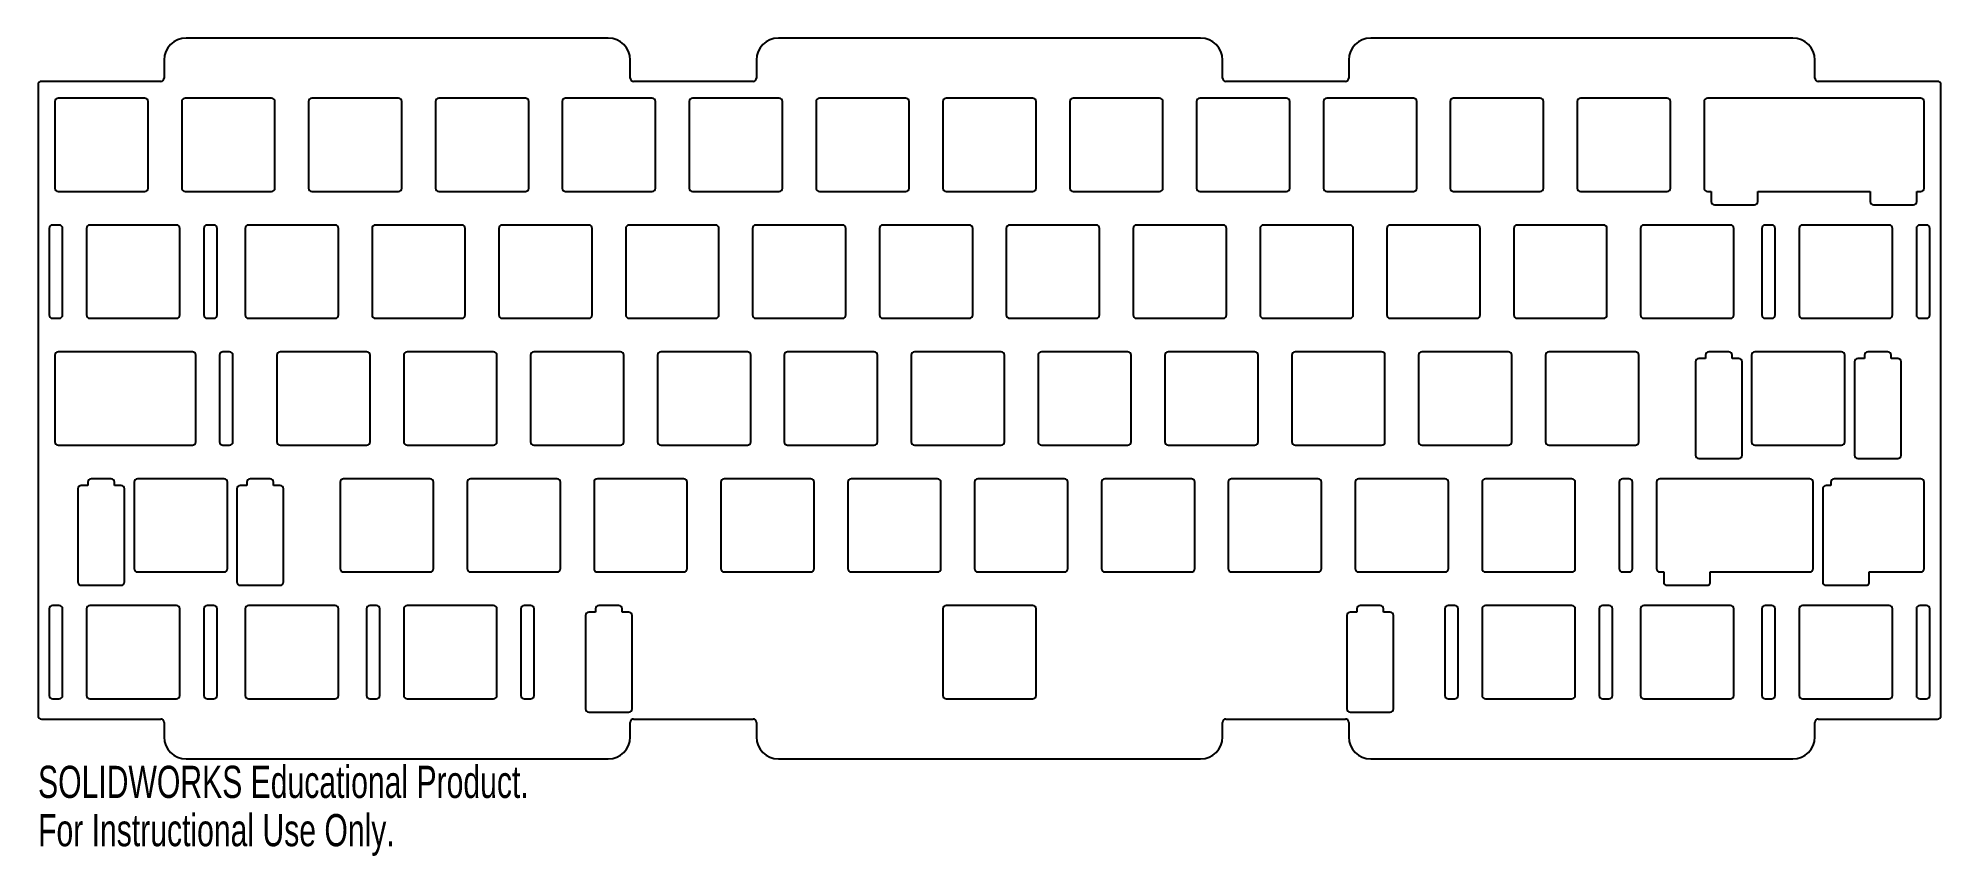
# Model space of a CAD drawing. Header units: millimetres. Extents: x 0 to 286, y -116 to 7.
import ezdxf

# ---------------------------------------------------------------- set-up
doc = ezdxf.new("R2010")
doc.units = ezdxf.units.MM
doc.styles.add('SLDTEXTSTYLE0', font='TXT', dxfattribs={"width": 0.7})

msp = doc.modelspace()

# ---------------------------------------------------------------- linework, layer by layer
at = {"color": 7, "linetype": 'Continuous', "lineweight": 25}
for p, q in [((85.6355, 6.5), (22.2395, 6.5)), ((174.573, 6.5), (111.177, 6.5)), ((263.5105, 6.5), (200.1145, 6.5)), ((18.9375, 3.198), (18.9375, 0.5)), ((88.9375, 0.5), (88.9375, 3.198)), ((107.875, 3.198), (107.875, 0.5)), ((177.875, 0.5), (177.875, 3.198)), ((196.8125, 3.198), (196.8125, 0.5)), ((266.8125, 0.5), (266.8125, 3.198)), ((18.4375, 0), (0.5, 0)), ((107.375, 0), (89.4375, 0)), ((196.3125, 0), (178.375, 0)), ((285.25, 0), (267.3125, 0)), ((0, -0.5), (0, -95.25)), ((16.025, -2.525), (3.025, -2.525)), ((35.075, -2.525), (22.075, -2.525)), ((54.125, -2.525), (41.125, -2.525)), ((73.175, -2.525), (60.175, -2.525)), ((92.225, -2.525), (79.225, -2.525)), ((111.275, -2.525), (98.275, -2.525)), ((130.325, -2.525), (117.325, -2.525)), ((149.375, -2.525), (136.375, -2.525)), ((168.425, -2.525), (155.425, -2.525)), ((187.475, -2.525), (174.475, -2.525)), ((206.525, -2.525), (193.525, -2.525)), ((225.575, -2.525), (212.575, -2.525)), ((244.625, -2.525), (231.625, -2.525)), ((282.725, -2.525), (250.675, -2.525)), ((285.75, -95.25), (285.75, -0.5)), ((2.525, -3.025), (2.525, -16.025)), ((16.525, -16.025), (16.525, -3.025)), ((21.575, -3.025), (21.575, -16.025)), ((35.575, -16.025), (35.575, -3.025)), ((40.625, -3.025), (40.625, -16.025)), ((54.625, -16.025), (54.625, -3.025)), ((59.675, -3.025), (59.675, -16.025)), ((73.675, -16.025), (73.675, -3.025)), ((78.725, -3.025), (78.725, -16.025)), ((92.725, -16.025), (92.725, -3.025)), ((97.775, -3.025), (97.775, -16.025)), ((111.775, -16.025), (111.775, -3.025)), ((116.825, -3.025), (116.825, -16.025)), ((130.825, -16.025), (130.825, -3.025)), ((135.875, -3.025), (135.875, -16.025)), ((149.875, -16.025), (149.875, -3.025)), ((154.925, -3.025), (154.925, -16.025)), ((168.925, -16.025), (168.925, -3.025)), ((173.975, -3.025), (173.975, -16.025)), ((187.975, -16.025), (187.975, -3.025)), ((193.025, -3.025), (193.025, -16.025)), ((207.025, -16.025), (207.025, -3.025)), ((212.075, -3.025), (212.075, -16.025)), ((226.075, -16.025), (226.075, -3.025)), ((231.125, -3.025), (231.125, -16.025)), ((245.125, -16.025), (245.125, -3.025)), ((250.175, -3.025), (250.175, -16.025)), ((283.225, -16.025), (283.225, -3.025)), ((3.025, -16.525), (16.025, -16.525)), ((22.075, -16.525), (35.075, -16.525)), ((41.125, -16.525), (54.125, -16.525)), ((60.175, -16.525), (73.175, -16.525)), ((79.225, -16.525), (92.225, -16.525)), ((98.275, -16.525), (111.275, -16.525)), ((117.325, -16.525), (130.325, -16.525)), ((136.375, -16.525), (149.375, -16.525)), ((155.425, -16.525), (168.425, -16.525)), ((174.475, -16.525), (187.475, -16.525)), ((193.525, -16.525), (206.525, -16.525)), ((212.575, -16.525), (225.575, -16.525)), ((231.625, -16.525), (244.625, -16.525)), ((250.675, -16.525), (251.262, -16.525)), ((251.262, -16.525), (251.262, -18.025)), ((258.262, -18.025), (258.262, -16.525)), ((258.262, -16.525), (275.138, -16.525)), ((275.138, -16.525), (275.138, -18.025)), ((282.138, -18.025), (282.138, -16.525)), ((282.138, -16.525), (282.725, -16.525)), ((251.762, -18.525), (257.762, -18.525)), ((275.638, -18.525), (281.638, -18.525)), ((1.6875, -22.075), (1.6875, -35.075)), ((3.1875, -21.575), (2.1875, -21.575)), ((3.6875, -35.075), (3.6875, -22.075)), ((7.2875, -22.075), (7.2875, -35.075)), ((20.7875, -21.575), (7.7875, -21.575)), ((21.2875, -35.075), (21.2875, -22.075)), ((24.8875, -22.075), (24.8875, -35.075)), ((26.3875, -21.575), (25.3875, -21.575)), ((26.8875, -35.075), (26.8875, -22.075)), ((31.1, -22.075), (31.1, -35.075)), ((44.6, -21.575), (31.6, -21.575)), ((45.1, -35.075), (45.1, -22.075)), ((50.15, -22.075), (50.15, -35.075)), ((63.65, -21.575), (50.65, -21.575)), ((64.15, -35.075), (64.15, -22.075)), ((69.2, -22.075), (69.2, -35.075)), ((82.7, -21.575), (69.7, -21.575)), ((83.2, -35.075), (83.2, -22.075)), ((88.25, -22.075), (88.25, -35.075)), ((101.75, -21.575), (88.75, -21.575)), ((102.25, -35.075), (102.25, -22.075)), ((107.3, -22.075), (107.3, -35.075)), ((120.8, -21.575), (107.8, -21.575)), ((121.3, -35.075), (121.3, -22.075)), ((126.35, -22.075), (126.35, -35.075)), ((139.85, -21.575), (126.85, -21.575)), ((140.35, -35.075), (140.35, -22.075)), ((145.4, -22.075), (145.4, -35.075)), ((158.9, -21.575), (145.9, -21.575)), ((159.4, -35.075), (159.4, -22.075)), ((164.45, -22.075), (164.45, -35.075)), ((177.95, -21.575), (164.95, -21.575)), ((178.45, -35.075), (178.45, -22.075)), ((183.5, -22.075), (183.5, -35.075)), ((197, -21.575), (184, -21.575)), ((197.5, -35.075), (197.5, -22.075)), ((202.55, -22.075), (202.55, -35.075)), ((216.05, -21.575), (203.05, -21.575)), ((216.55, -35.075), (216.55, -22.075)), ((221.6, -22.075), (221.6, -35.075)), ((235.1, -21.575), (222.1, -21.575)), ((235.6, -35.075), (235.6, -22.075)), ((240.65, -22.075), (240.65, -35.075)), ((254.15, -21.575), (241.15, -21.575)), ((254.65, -35.075), (254.65, -22.075)), ((258.8625, -22.075), (258.8625, -35.075)), ((260.3625, -21.575), (259.3625, -21.575)), ((260.8625, -35.075), (260.8625, -22.075)), ((264.4625, -22.075), (264.4625, -35.075)), ((277.9625, -21.575), (264.9625, -21.575)), ((278.4625, -35.075), (278.4625, -22.075)), ((282.0625, -22.075), (282.0625, -35.075)), ((283.5625, -21.575), (282.5625, -21.575)), ((284.0625, -35.075), (284.0625, -22.075)), ((2.1875, -35.575), (3.1875, -35.575)), ((7.7875, -35.575), (20.7875, -35.575)), ((25.3875, -35.575), (26.3875, -35.575)), ((31.6, -35.575), (44.6, -35.575)), ((50.65, -35.575), (63.65, -35.575)), ((69.7, -35.575), (82.7, -35.575)), ((88.75, -35.575), (101.75, -35.575)), ((107.8, -35.575), (120.8, -35.575)), ((126.85, -35.575), (139.85, -35.575)), ((145.9, -35.575), (158.9, -35.575)), ((164.95, -35.575), (177.95, -35.575)), ((184, -35.575), (197, -35.575)), ((203.05, -35.575), (216.05, -35.575)), ((222.1, -35.575), (235.1, -35.575)), ((241.15, -35.575), (254.15, -35.575)), ((259.3625, -35.575), (260.3625, -35.575)), ((264.9625, -35.575), (277.9625, -35.575)), ((282.5625, -35.575), (283.5625, -35.575)), ((2.525, -41.125), (2.525, -54.125)), ((23.16875, -40.625), (3.025, -40.625)), ((23.66875, -54.125), (23.66875, -41.125)), ((27.26875, -41.125), (27.26875, -54.125)), ((28.76875, -40.625), (27.76875, -40.625)), ((29.26875, -54.125), (29.26875, -41.125)), ((35.8625, -41.125), (35.8625, -54.125)), ((49.3625, -40.625), (36.3625, -40.625)), ((49.8625, -54.125), (49.8625, -41.125)), ((54.9125, -41.125), (54.9125, -54.125)), ((68.4125, -40.625), (55.4125, -40.625)), ((68.9125, -54.125), (68.9125, -41.125)), ((73.9625, -41.125), (73.9625, -54.125)), ((87.4625, -40.625), (74.4625, -40.625)), ((87.9625, -54.125), (87.9625, -41.125)), ((93.0125, -41.125), (93.0125, -54.125)), ((106.5125, -40.625), (93.5125, -40.625)), ((107.0125, -54.125), (107.0125, -41.125)), ((112.0625, -41.125), (112.0625, -54.125)), ((125.5625, -40.625), (112.5625, -40.625)), ((126.0625, -54.125), (126.0625, -41.125)), ((131.1125, -41.125), (131.1125, -54.125)), ((144.6125, -40.625), (131.6125, -40.625)), ((145.1125, -54.125), (145.1125, -41.125)), ((150.1625, -41.125), (150.1625, -54.125)), ((163.6625, -40.625), (150.6625, -40.625)), ((164.1625, -54.125), (164.1625, -41.125)), ((169.2125, -41.125), (169.2125, -54.125)), ((182.7125, -40.625), (169.7125, -40.625)), ((183.2125, -54.125), (183.2125, -41.125)), ((188.2625, -41.125), (188.2625, -54.125)), ((201.7625, -40.625), (188.7625, -40.625)), ((202.2625, -54.125), (202.2625, -41.125)), ((207.3125, -41.125), (207.3125, -54.125)), ((220.8125, -40.625), (207.8125, -40.625)), ((221.3125, -54.125), (221.3125, -41.125)), ((226.3625, -41.125), (226.3625, -54.125)), ((239.8625, -40.625), (226.8625, -40.625)), ((240.3625, -54.125), (240.3625, -41.125)), ((248.88075, -42.125), (248.88075, -56.125)), ((250.38075, -41.625), (249.38075, -41.625)), ((250.38075, -41.125), (250.38075, -41.625)), ((253.88075, -40.625), (250.88075, -40.625)), ((254.38075, -41.625), (254.38075, -41.125)), ((255.38075, -41.625), (254.38075, -41.625)), ((255.88075, -56.125), (255.88075, -42.125)), ((257.31875, -41.125), (257.31875, -54.125)), ((270.81875, -40.625), (257.81875, -40.625)), ((271.31875, -54.125), (271.31875, -41.125)), ((272.75675, -42.125), (272.75675, -56.125)), ((274.25675, -41.625), (273.25675, -41.625)), ((274.25675, -41.125), (274.25675, -41.625)), ((277.75675, -40.625), (274.75675, -40.625)), ((278.25675, -41.625), (278.25675, -41.125)), ((279.25675, -41.625), (278.25675, -41.625)), ((279.75675, -56.125), (279.75675, -42.125)), ((3.025, -54.625), (23.16875, -54.625)), ((27.76875, -54.625), (28.76875, -54.625)), ((36.3625, -54.625), (49.3625, -54.625)), ((55.4125, -54.625), (68.4125, -54.625)), ((74.4625, -54.625), (87.4625, -54.625)), ((93.5125, -54.625), (106.5125, -54.625)), ((112.5625, -54.625), (125.5625, -54.625)), ((131.6125, -54.625), (144.6125, -54.625)), ((150.6625, -54.625), (163.6625, -54.625)), ((169.7125, -54.625), (182.7125, -54.625)), ((188.7625, -54.625), (201.7625, -54.625)), ((207.8125, -54.625), (220.8125, -54.625)), ((226.8625, -54.625), (239.8625, -54.625)), ((249.38075, -56.625), (255.38075, -56.625)), ((257.81875, -54.625), (270.81875, -54.625)), ((273.25675, -56.625), (279.25675, -56.625)), ((10.99325, -59.675), (7.99325, -59.675)), ((27.93125, -59.675), (14.93125, -59.675)), ((34.86925, -59.675), (31.86925, -59.675)), ((58.8875, -59.675), (45.8875, -59.675)), ((77.9375, -59.675), (64.9375, -59.675)), ((96.9875, -59.675), (83.9875, -59.675)), ((116.0375, -59.675), (103.0375, -59.675)), ((135.0875, -59.675), (122.0875, -59.675)), ((154.1375, -59.675), (141.1375, -59.675)), ((173.1875, -59.675), (160.1875, -59.675)), ((192.2375, -59.675), (179.2375, -59.675)), ((211.2875, -59.675), (198.2875, -59.675)), ((230.3375, -59.675), (217.3375, -59.675)), ((238.93125, -59.675), (237.93125, -59.675)), ((266.05625, -59.675), (243.53125, -59.675)), ((282.725, -59.675), (269.725, -59.675)), ((5.99325, -61.175), (5.99325, -75.175)), ((7.49325, -60.675), (6.49325, -60.675)), ((7.49325, -60.175), (7.49325, -60.675)), ((11.49325, -60.675), (11.49325, -60.175)), ((12.49325, -60.675), (11.49325, -60.675)), ((12.99325, -75.175), (12.99325, -61.175)), ((14.43125, -60.175), (14.43125, -73.175)), ((28.43125, -73.175), (28.43125, -60.175)), ((29.86925, -61.175), (29.86925, -75.175)), ((31.36925, -60.675), (30.36925, -60.675)), ((31.36925, -60.175), (31.36925, -60.675)), ((35.36925, -60.675), (35.36925, -60.175)), ((36.36925, -60.675), (35.36925, -60.675)), ((36.86925, -75.175), (36.86925, -61.175)), ((45.3875, -60.175), (45.3875, -73.175)), ((59.3875, -73.175), (59.3875, -60.175)), ((64.4375, -60.175), (64.4375, -73.175)), ((78.4375, -73.175), (78.4375, -60.175)), ((83.4875, -60.175), (83.4875, -73.175)), ((97.4875, -73.175), (97.4875, -60.175)), ((102.5375, -60.175), (102.5375, -73.175)), ((116.5375, -73.175), (116.5375, -60.175)), ((121.5875, -60.175), (121.5875, -73.175)), ((135.5875, -73.175), (135.5875, -60.175)), ((140.6375, -60.175), (140.6375, -73.175)), ((154.6375, -73.175), (154.6375, -60.175)), ((159.6875, -60.175), (159.6875, -73.175)), ((173.6875, -73.175), (173.6875, -60.175)), ((178.7375, -60.175), (178.7375, -73.175)), ((192.7375, -73.175), (192.7375, -60.175)), ((197.7875, -60.175), (197.7875, -73.175)), ((211.7875, -73.175), (211.7875, -60.175)), ((216.8375, -60.175), (216.8375, -73.175)), ((230.8375, -73.175), (230.8375, -60.175)), ((237.43125, -60.175), (237.43125, -73.175)), ((239.43125, -73.175), (239.43125, -60.175)), ((243.03125, -60.175), (243.03125, -73.175)), ((266.55625, -73.175), (266.55625, -60.175)), ((267.99425, -61.175), (267.99425, -75.175)), ((269.225, -60.675), (268.49425, -60.675)), ((269.225, -60.175), (269.225, -60.675)), ((283.225, -73.175), (283.225, -60.175)), ((14.93125, -73.675), (27.93125, -73.675)), ((45.8875, -73.675), (58.8875, -73.675)), ((64.9375, -73.675), (77.9375, -73.675)), ((83.9875, -73.675), (96.9875, -73.675)), ((103.0375, -73.675), (116.0375, -73.675)), ((122.0875, -73.675), (135.0875, -73.675)), ((141.1375, -73.675), (154.1375, -73.675)), ((160.1875, -73.675), (173.1875, -73.675)), ((179.2375, -73.675), (192.2375, -73.675)), ((198.2875, -73.675), (211.2875, -73.675)), ((217.3375, -73.675), (230.3375, -73.675)), ((237.93125, -73.675), (238.93125, -73.675)), ((243.53125, -73.675), (244.11825, -73.675)), ((244.11825, -73.675), (244.11825, -75.175)), ((251.11825, -75.175), (251.11825, -73.675)), ((251.11825, -73.675), (266.05625, -73.675)), ((274.99425, -75.175), (274.99425, -73.675)), ((274.99425, -73.675), (282.725, -73.675)), ((6.49325, -75.675), (12.49325, -75.675)), ((30.36925, -75.675), (36.36925, -75.675)), ((244.61825, -75.675), (250.61825, -75.675)), ((268.49425, -75.675), (274.49425, -75.675)), ((1.6875, -79.225), (1.6875, -92.225)), ((3.1875, -78.725), (2.1875, -78.725)), ((3.6875, -92.225), (3.6875, -79.225)), ((7.2875, -79.225), (7.2875, -92.225)), ((20.7875, -78.725), (7.7875, -78.725)), ((21.2875, -92.225), (21.2875, -79.225)), ((24.8875, -79.225), (24.8875, -92.225)), ((26.3875, -78.725), (25.3875, -78.725)), ((26.8875, -92.225), (26.8875, -79.225)), ((31.1, -79.225), (31.1, -92.225)), ((44.6, -78.725), (31.6, -78.725)), ((45.1, -92.225), (45.1, -79.225)), ((49.3125, -79.225), (49.3125, -92.225)), ((50.8125, -78.725), (49.8125, -78.725)), ((51.3125, -92.225), (51.3125, -79.225)), ((54.9125, -79.225), (54.9125, -92.225)), ((68.4125, -78.725), (55.4125, -78.725)), ((68.9125, -92.225), (68.9125, -79.225)), ((72.5125, -79.225), (72.5125, -92.225)), ((74.0125, -78.725), (73.0125, -78.725)), ((74.5125, -92.225), (74.5125, -79.225)), ((83.725, -79.725), (82.725, -79.725)), ((83.725, -79.225), (83.725, -79.725)), ((87.225, -78.725), (84.225, -78.725)), ((87.725, -79.725), (87.725, -79.225)), ((88.725, -79.725), (87.725, -79.725)), ((135.875, -79.225), (135.875, -92.225)), ((149.375, -78.725), (136.375, -78.725)), ((149.875, -92.225), (149.875, -79.225)), ((198.025, -79.725), (197.025, -79.725)), ((198.025, -79.225), (198.025, -79.725)), ((201.525, -78.725), (198.525, -78.725)), ((202.025, -79.725), (202.025, -79.225)), ((203.025, -79.725), (202.025, -79.725)), ((211.2375, -79.225), (211.2375, -92.225)), ((212.7375, -78.725), (211.7375, -78.725)), ((213.2375, -92.225), (213.2375, -79.225)), ((216.8375, -79.225), (216.8375, -92.225)), ((230.3375, -78.725), (217.3375, -78.725)), ((230.8375, -92.225), (230.8375, -79.225)), ((234.4375, -79.225), (234.4375, -92.225)), ((235.9375, -78.725), (234.9375, -78.725)), ((236.4375, -92.225), (236.4375, -79.225)), ((240.65, -79.225), (240.65, -92.225)), ((254.15, -78.725), (241.15, -78.725)), ((254.65, -92.225), (254.65, -79.225)), ((258.8625, -79.225), (258.8625, -92.225)), ((260.3625, -78.725), (259.3625, -78.725)), ((260.8625, -92.225), (260.8625, -79.225)), ((264.4625, -79.225), (264.4625, -92.225)), ((277.9625, -78.725), (264.9625, -78.725)), ((278.4625, -92.225), (278.4625, -79.225)), ((282.0625, -79.225), (282.0625, -92.225)), ((283.5625, -78.725), (282.5625, -78.725)), ((284.0625, -92.225), (284.0625, -79.225)), ((82.225, -80.225), (82.225, -94.225)), ((89.225, -94.225), (89.225, -80.225)), ((196.525, -80.225), (196.525, -94.225)), ((203.525, -94.225), (203.525, -80.225)), ((2.1875, -92.725), (3.1875, -92.725)), ((7.7875, -92.725), (20.7875, -92.725)), ((25.3875, -92.725), (26.3875, -92.725)), ((31.6, -92.725), (44.6, -92.725)), ((49.8125, -92.725), (50.8125, -92.725)), ((55.4125, -92.725), (68.4125, -92.725)), ((73.0125, -92.725), (74.0125, -92.725)), ((136.375, -92.725), (149.375, -92.725)), ((211.7375, -92.725), (212.7375, -92.725)), ((217.3375, -92.725), (230.3375, -92.725)), ((234.9375, -92.725), (235.9375, -92.725)), ((241.15, -92.725), (254.15, -92.725)), ((259.3625, -92.725), (260.3625, -92.725)), ((264.9625, -92.725), (277.9625, -92.725)), ((282.5625, -92.725), (283.5625, -92.725)), ((0.5, -95.75), (18.4375, -95.75)), ((18.9375, -96.25), (18.9375, -98.448)), ((82.725, -94.725), (88.725, -94.725)), ((88.9375, -98.448), (88.9375, -96.25)), ((89.4375, -95.75), (107.375, -95.75)), ((107.875, -96.25), (107.875, -98.448)), ((177.875, -98.448), (177.875, -96.25)), ((178.375, -95.75), (196.3125, -95.75)), ((196.8125, -96.25), (196.8125, -98.448)), ((197.025, -94.725), (203.025, -94.725)), ((266.8125, -98.448), (266.8125, -96.25)), ((267.3125, -95.75), (285.25, -95.75)), ((22.2395, -101.75), (85.6355, -101.75)), ((111.177, -101.75), (174.573, -101.75)), ((200.1145, -101.75), (263.5105, -101.75))]:
    msp.add_line(p, q, dxfattribs=at)
for centre, radius, start, end in [((22.2395, 3.198), 3.302, 90, 180), ((85.6355, 3.198), 3.302, 0, 90), ((111.177, 3.198), 3.302, 90, 180), ((174.573, 3.198), 3.302, 0, 90), ((200.1145, 3.198), 3.302, 90, 180), ((263.5105, 3.198), 3.302, 0, 90), ((0.5, -0.5), 0.5, 90, 180), ((18.4375, 0.5), 0.5, 270, 0), ((89.4375, 0.5), 0.5, 180, 270), ((107.375, 0.5), 0.5, 270, 0), ((178.375, 0.5), 0.5, 180, 270), ((196.3125, 0.5), 0.5, 270, 360), ((267.3125, 0.5), 0.5, 180, 270), ((285.25, -0.5), 0.5, 0, 90), ((3.025, -3.025), 0.5, 90, 180), ((16.025, -3.025), 0.5, 360, 90), ((22.075, -3.025), 0.5, 90, 180), ((35.075, -3.025), 0.5, 360, 90), ((41.125, -3.025), 0.5, 90, 180), ((54.125, -3.025), 0.5, 0, 90), ((60.175, -3.025), 0.5, 90, 180), ((73.175, -3.025), 0.5, 0, 90), ((79.225, -3.025), 0.5, 90, 180), ((92.225, -3.025), 0.5, 0, 90), ((98.275, -3.025), 0.5, 90, 180), ((111.275, -3.025), 0.5, 0, 90), ((117.325, -3.025), 0.5, 90, 180), ((130.325, -3.025), 0.5, 360, 90), ((136.375, -3.025), 0.5, 90, 180), ((149.375, -3.025), 0.5, 360, 90), ((155.425, -3.025), 0.5, 90, 180), ((168.425, -3.025), 0.5, 360, 90), ((174.475, -3.025), 0.5, 90, 180), ((187.475, -3.025), 0.5, 360, 90), ((193.525, -3.025), 0.5, 90, 180), ((206.525, -3.025), 0.5, 360, 90), ((212.575, -3.025), 0.5, 90, 180), ((225.575, -3.025), 0.5, 360, 90), ((231.625, -3.025), 0.5, 90, 180), ((244.625, -3.025), 0.5, 360, 90), ((250.675, -3.025), 0.5, 90, 180), ((282.725, -3.025), 0.5, 0, 90), ((3.025, -16.025), 0.5, 180, 270), ((16.025, -16.025), 0.5, 270, 0), ((22.075, -16.025), 0.5, 180, 270), ((35.075, -16.025), 0.5, 270, 0), ((41.125, -16.025), 0.5, 180, 270), ((54.125, -16.025), 0.5, 270, 360), ((60.175, -16.025), 0.5, 180, 270), ((73.175, -16.025), 0.5, 270, 360), ((79.225, -16.025), 0.5, 180, 270), ((92.225, -16.025), 0.5, 270, 360), ((98.275, -16.025), 0.5, 180, 270), ((111.275, -16.025), 0.5, 270, 360), ((117.325, -16.025), 0.5, 180, 270), ((130.325, -16.025), 0.5, 270, 0), ((136.375, -16.025), 0.5, 180, 270), ((149.375, -16.025), 0.5, 270, 0), ((155.425, -16.025), 0.5, 180, 270), ((168.425, -16.025), 0.5, 270, 0), ((174.475, -16.025), 0.5, 180, 270), ((187.475, -16.025), 0.5, 270, 0), ((193.525, -16.025), 0.5, 180, 270), ((206.525, -16.025), 0.5, 270, 0), ((212.575, -16.025), 0.5, 180, 270), ((225.575, -16.025), 0.5, 270, 0), ((231.625, -16.025), 0.5, 180, 270), ((244.625, -16.025), 0.5, 270, 0), ((250.675, -16.025), 0.5, 180, 270), ((282.725, -16.025), 0.5, 270, 0), ((251.762, -18.025), 0.5, 180, 270), ((257.762, -18.025), 0.5, 270, 0), ((275.638, -18.025), 0.5, 180, 270), ((281.638, -18.025), 0.5, 270, 0), ((2.1875, -22.075), 0.5, 90, 180), ((3.1875, -22.075), 0.5, 0, 90), ((7.7875, -22.075), 0.5, 90, 180), ((20.7875, -22.075), 0.5, 0, 90), ((25.3875, -22.075), 0.5, 90, 180), ((26.3875, -22.075), 0.5, 0, 90), ((31.6, -22.075), 0.5, 90, 180), ((44.6, -22.075), 0.5, 0, 90), ((50.65, -22.075), 0.5, 90, 180), ((63.65, -22.075), 0.5, 360, 90), ((69.7, -22.075), 0.5, 90, 180), ((82.7, -22.075), 0.5, 0, 90), ((88.75, -22.075), 0.5, 90, 180), ((101.75, -22.075), 0.5, 0, 90), ((107.8, -22.075), 0.5, 90, 180), ((120.8, -22.075), 0.5, 0, 90), ((126.85, -22.075), 0.5, 90, 180), ((139.85, -22.075), 0.5, 360, 90), ((145.9, -22.075), 0.5, 90, 180), ((158.9, -22.075), 0.5, 360, 90), ((164.95, -22.075), 0.5, 90, 180), ((177.95, -22.075), 0.5, 360, 90), ((184, -22.075), 0.5, 90, 180), ((197, -22.075), 0.5, 360, 90), ((203.05, -22.075), 0.5, 90, 180), ((216.05, -22.075), 0.5, 360, 90), ((222.1, -22.075), 0.5, 90, 180), ((235.1, -22.075), 0.5, 360, 90), ((241.15, -22.075), 0.5, 90, 180), ((254.15, -22.075), 0.5, 360, 90), ((259.3625, -22.075), 0.5, 90, 180), ((260.3625, -22.075), 0.5, 0, 90), ((264.9625, -22.075), 0.5, 90, 180), ((277.9625, -22.075), 0.5, 360, 90), ((282.5625, -22.075), 0.5, 90, 180), ((283.5625, -22.075), 0.5, 0, 90), ((2.1875, -35.075), 0.5, 180, 270), ((3.1875, -35.075), 0.5, 270, 0), ((7.7875, -35.075), 0.5, 180, 270), ((20.7875, -35.075), 0.5, 270, 0), ((25.3875, -35.075), 0.5, 180, 270), ((26.3875, -35.075), 0.5, 270, 0), ((31.6, -35.075), 0.5, 180, 270), ((44.6, -35.075), 0.5, 270, 0), ((50.65, -35.075), 0.5, 180, 270), ((63.65, -35.075), 0.5, 270, 0), ((69.7, -35.075), 0.5, 180, 270), ((82.7, -35.075), 0.5, 270, 0), ((88.75, -35.075), 0.5, 180, 270), ((101.75, -35.075), 0.5, 270, 360), ((107.8, -35.075), 0.5, 180, 270), ((120.8, -35.075), 0.5, 270, 0), ((126.85, -35.075), 0.5, 180, 270), ((139.85, -35.075), 0.5, 270, 0), ((145.9, -35.075), 0.5, 180, 270), ((158.9, -35.075), 0.5, 270, 0), ((164.95, -35.075), 0.5, 180, 270), ((177.95, -35.075), 0.5, 270, 0), ((184, -35.075), 0.5, 180, 270), ((197, -35.075), 0.5, 270, 0), ((203.05, -35.075), 0.5, 180, 270), ((216.05, -35.075), 0.5, 270, 0), ((222.1, -35.075), 0.5, 180, 270), ((235.1, -35.075), 0.5, 270, 0), ((241.15, -35.075), 0.5, 180, 270), ((254.15, -35.075), 0.5, 270, 0), ((259.3625, -35.075), 0.5, 180, 270), ((260.3625, -35.075), 0.5, 270, 360), ((264.9625, -35.075), 0.5, 180, 270), ((277.9625, -35.075), 0.5, 270, 0), ((282.5625, -35.075), 0.5, 180, 270), ((283.5625, -35.075), 0.5, 270, 0), ((3.025, -41.125), 0.5, 90, 180), ((23.16875, -41.125), 0.5, 0, 90), ((27.76875, -41.125), 0.5, 90, 180), ((28.76875, -41.125), 0.5, 0, 90), ((36.3625, -41.125), 0.5, 90, 180), ((49.3625, -41.125), 0.5, 0, 90), ((55.4125, -41.125), 0.5, 90, 180), ((68.4125, -41.125), 0.5, 0, 90), ((74.4625, -41.125), 0.5, 90, 180), ((87.4625, -41.125), 0.5, 0, 90), ((93.5125, -41.125), 0.5, 90, 180), ((106.5125, -41.125), 0.5, 0, 90), ((112.5625, -41.125), 0.5, 90, 180), ((125.5625, -41.125), 0.5, 0, 90), ((131.6125, -41.125), 0.5, 90, 180), ((144.6125, -41.125), 0.5, 0, 90), ((150.6625, -41.125), 0.5, 90, 180), ((163.6625, -41.125), 0.5, 0, 90), ((169.7125, -41.125), 0.5, 90, 180), ((182.7125, -41.125), 0.5, 0, 90), ((188.7625, -41.125), 0.5, 90, 180), ((201.7625, -41.125), 0.5, 0, 90), ((207.8125, -41.125), 0.5, 90, 180), ((220.8125, -41.125), 0.5, 0, 90), ((226.8625, -41.125), 0.5, 90, 180), ((239.8625, -41.125), 0.5, 0, 90), ((249.38075, -42.125), 0.5, 90, 180), ((250.88075, -41.125), 0.5, 90, 180), ((253.88075, -41.125), 0.5, 360, 90), ((255.38075, -42.125), 0.5, 0, 90), ((257.81875, -41.125), 0.5, 90, 180), ((270.81875, -41.125), 0.5, 0, 90), ((273.25675, -42.125), 0.5, 90, 180), ((274.75675, -41.125), 0.5, 90, 180), ((277.75675, -41.125), 0.5, 0, 90), ((279.25675, -42.125), 0.5, 0, 90), ((3.025, -54.125), 0.5, 180, 270), ((23.16875, -54.125), 0.5, 270, 0), ((27.76875, -54.125), 0.5, 180, 270), ((28.76875, -54.125), 0.5, 270, 0), ((36.3625, -54.125), 0.5, 180, 270), ((49.3625, -54.125), 0.5, 270, 360), ((55.4125, -54.125), 0.5, 180, 270), ((68.4125, -54.125), 0.5, 270, 360), ((74.4625, -54.125), 0.5, 180, 270), ((87.4625, -54.125), 0.5, 270, 360), ((93.5125, -54.125), 0.5, 180, 270), ((106.5125, -54.125), 0.5, 270, 360), ((112.5625, -54.125), 0.5, 180, 270), ((125.5625, -54.125), 0.5, 270, 360), ((131.6125, -54.125), 0.5, 180, 270), ((144.6125, -54.125), 0.5, 270, 360), ((150.6625, -54.125), 0.5, 180, 270), ((163.6625, -54.125), 0.5, 270, 360), ((169.7125, -54.125), 0.5, 180, 270), ((182.7125, -54.125), 0.5, 270, 360), ((188.7625, -54.125), 0.5, 180, 270), ((201.7625, -54.125), 0.5, 270, 360), ((207.8125, -54.125), 0.5, 180, 270), ((220.8125, -54.125), 0.5, 270, 360), ((226.8625, -54.125), 0.5, 180, 270), ((239.8625, -54.125), 0.5, 270, 360), ((257.81875, -54.125), 0.5, 180, 270), ((270.81875, -54.125), 0.5, 270, 360), ((249.38075, -56.125), 0.5, 180, 270), ((255.38075, -56.125), 0.5, 270, 0), ((273.25675, -56.125), 0.5, 180, 270), ((279.25675, -56.125), 0.5, 270, 360), ((7.99325, -60.175), 0.5, 90, 180), ((10.99325, -60.175), 0.5, 0, 90), ((14.93125, -60.175), 0.5, 90, 180), ((27.93125, -60.175), 0.5, 360, 90), ((31.86925, -60.175), 0.5, 90, 180), ((34.86925, -60.175), 0.5, 0, 90), ((45.8875, -60.175), 0.5, 90, 180), ((58.8875, -60.175), 0.5, 0, 90), ((64.9375, -60.175), 0.5, 90, 180), ((77.9375, -60.175), 0.5, 0, 90), ((83.9875, -60.175), 0.5, 90, 180), ((96.9875, -60.175), 0.5, 0, 90), ((103.0375, -60.175), 0.5, 90, 180), ((116.0375, -60.175), 0.5, 0, 90), ((122.0875, -60.175), 0.5, 90, 180), ((135.0875, -60.175), 0.5, 0, 90), ((141.1375, -60.175), 0.5, 90, 180), ((154.1375, -60.175), 0.5, 0, 90), ((160.1875, -60.175), 0.5, 90, 180), ((173.1875, -60.175), 0.5, 0, 90), ((179.2375, -60.175), 0.5, 90, 180), ((192.2375, -60.175), 0.5, 0, 90), ((198.2875, -60.175), 0.5, 90, 180), ((211.2875, -60.175), 0.5, 0, 90), ((217.3375, -60.175), 0.5, 90, 180), ((230.3375, -60.175), 0.5, 0, 90), ((237.93125, -60.175), 0.5, 90, 180), ((238.93125, -60.175), 0.5, 360, 90), ((243.53125, -60.175), 0.5, 90, 180), ((266.05625, -60.175), 0.5, 360, 90), ((269.725, -60.175), 0.5, 90, 180), ((282.725, -60.175), 0.5, 360, 90), ((6.49325, -61.175), 0.5, 90, 180), ((12.49325, -61.175), 0.5, 0, 90), ((30.36925, -61.175), 0.5, 90, 180), ((36.36925, -61.175), 0.5, 0, 90), ((268.49425, -61.175), 0.5, 90, 180), ((14.93125, -73.175), 0.5, 180, 270), ((27.93125, -73.175), 0.5, 270, 360), ((45.8875, -73.175), 0.5, 180, 270), ((58.8875, -73.175), 0.5, 270, 360), ((64.9375, -73.175), 0.5, 180, 270), ((77.9375, -73.175), 0.5, 270, 360), ((83.9875, -73.175), 0.5, 180, 270), ((96.9875, -73.175), 0.5, 270, 360), ((103.0375, -73.175), 0.5, 180, 270), ((116.0375, -73.175), 0.5, 270, 360), ((122.0875, -73.175), 0.5, 180, 270), ((135.0875, -73.175), 0.5, 270, 0), ((141.1375, -73.175), 0.5, 180, 270), ((154.1375, -73.175), 0.5, 270, 360), ((160.1875, -73.175), 0.5, 180, 270), ((173.1875, -73.175), 0.5, 270, 360), ((179.2375, -73.175), 0.5, 180, 270), ((192.2375, -73.175), 0.5, 270, 360), ((198.2875, -73.175), 0.5, 180, 270), ((211.2875, -73.175), 0.5, 270, 0), ((217.3375, -73.175), 0.5, 180, 270), ((230.3375, -73.175), 0.5, 270, 360), ((237.93125, -73.175), 0.5, 180, 270), ((238.93125, -73.175), 0.5, 270, 0), ((243.53125, -73.175), 0.5, 180, 270), ((266.05625, -73.175), 0.5, 270, 0), ((282.725, -73.175), 0.5, 270, 360), ((6.49325, -75.175), 0.5, 180, 270), ((12.49325, -75.175), 0.5, 270, 360), ((30.36925, -75.175), 0.5, 180, 270), ((36.36925, -75.175), 0.5, 270, 0), ((244.61825, -75.175), 0.5, 180, 270), ((250.61825, -75.175), 0.5, 270, 360), ((268.49425, -75.175), 0.5, 180, 270), ((274.49425, -75.175), 0.5, 270, 360), ((2.1875, -79.225), 0.5, 90, 180), ((3.1875, -79.225), 0.5, 0, 90), ((7.7875, -79.225), 0.5, 90, 180), ((20.7875, -79.225), 0.5, 0, 90), ((25.3875, -79.225), 0.5, 90, 180), ((26.3875, -79.225), 0.5, 0, 90), ((31.6, -79.225), 0.5, 90, 180), ((44.6, -79.225), 0.5, 0, 90), ((49.8125, -79.225), 0.5, 90, 180), ((50.8125, -79.225), 0.5, 0, 90), ((55.4125, -79.225), 0.5, 90, 180), ((68.4125, -79.225), 0.5, 0, 90), ((73.0125, -79.225), 0.5, 90, 180), ((74.0125, -79.225), 0.5, 360, 90), ((82.725, -80.225), 0.5, 90, 180), ((84.225, -79.225), 0.5, 90, 180), ((87.225, -79.225), 0.5, 0, 90), ((88.725, -80.225), 0.5, 0, 90), ((136.375, -79.225), 0.5, 90, 180), ((149.375, -79.225), 0.5, 360, 90), ((197.025, -80.225), 0.5, 90, 180), ((198.525, -79.225), 0.5, 90, 180), ((201.525, -79.225), 0.5, 360, 90), ((203.025, -80.225), 0.5, 360, 90), ((211.7375, -79.225), 0.5, 90, 180), ((212.7375, -79.225), 0.5, 360, 90), ((217.3375, -79.225), 0.5, 90, 180), ((230.3375, -79.225), 0.5, 0, 90), ((234.9375, -79.225), 0.5, 90, 180), ((235.9375, -79.225), 0.5, 0, 90), ((241.15, -79.225), 0.5, 90, 180), ((254.15, -79.225), 0.5, 360, 90), ((259.3625, -79.225), 0.5, 90, 180), ((260.3625, -79.225), 0.5, 0, 90), ((264.9625, -79.225), 0.5, 90, 180), ((277.9625, -79.225), 0.5, 360, 90), ((282.5625, -79.225), 0.5, 90, 180), ((283.5625, -79.225), 0.5, 0, 90), ((2.1875, -92.225), 0.5, 180, 270), ((3.1875, -92.225), 0.5, 270, 360), ((7.7875, -92.225), 0.5, 180, 270), ((20.7875, -92.225), 0.5, 270, 0), ((25.3875, -92.225), 0.5, 180, 270), ((26.3875, -92.225), 0.5, 270, 0), ((31.6, -92.225), 0.5, 180, 270), ((44.6, -92.225), 0.5, 270, 360), ((49.8125, -92.225), 0.5, 180, 270), ((50.8125, -92.225), 0.5, 270, 360), ((55.4125, -92.225), 0.5, 180, 270), ((68.4125, -92.225), 0.5, 270, 360), ((73.0125, -92.225), 0.5, 180, 270), ((74.0125, -92.225), 0.5, 270, 360), ((82.725, -94.225), 0.5, 180, 270), ((88.725, -94.225), 0.5, 270, 360), ((136.375, -92.225), 0.5, 180, 270), ((149.375, -92.225), 0.5, 270, 0), ((197.025, -94.225), 0.5, 180, 270), ((203.025, -94.225), 0.5, 270, 360), ((211.7375, -92.225), 0.5, 180, 270), ((212.7375, -92.225), 0.5, 270, 0), ((217.3375, -92.225), 0.5, 180, 270), ((230.3375, -92.225), 0.5, 270, 360), ((234.9375, -92.225), 0.5, 180, 270), ((235.9375, -92.225), 0.5, 270, 360), ((241.15, -92.225), 0.5, 180, 270), ((254.15, -92.225), 0.5, 270, 360), ((259.3625, -92.225), 0.5, 180, 270), ((260.3625, -92.225), 0.5, 270, 360), ((264.9625, -92.225), 0.5, 180, 270), ((277.9625, -92.225), 0.5, 270, 0), ((282.5625, -92.225), 0.5, 180, 270), ((283.5625, -92.225), 0.5, 270, 360), ((0.5, -95.25), 0.5, 180, 270), ((18.4375, -96.25), 0.5, 0, 90), ((89.4375, -96.25), 0.5, 90, 180), ((107.375, -96.25), 0.5, 0, 90), ((178.375, -96.25), 0.5, 90, 180), ((196.3125, -96.25), 0.5, 0, 90), ((267.3125, -96.25), 0.5, 90, 180), ((285.25, -95.25), 0.5, 270, 0), ((22.2395, -98.448), 3.302, 180, 270), ((85.6355, -98.448), 3.302, 270, 0), ((111.177, -98.448), 3.302, 180, 270), ((174.573, -98.448), 3.302, 270, 0), ((200.1145, -98.448), 3.302, 180, 270), ((263.5105, -98.448), 3.302, 270, 0)]:
    msp.add_arc(centre, radius, start, end, dxfattribs=at)

# ---------------------------------------------------------------- texts
at = {"color": 7, "linetype": 'Continuous', "char_height": 4.83362, "attachment_point": 1, "style": 'SLDTEXTSTYLE0'}
for s, insert in [('SOLIDWORKS Educational Product.', (0, -102.76957)), ('For Instructional Use Only.', (0, -110.02))]:
    msp.add_mtext(s, dxfattribs=dict(at, insert=insert))

doc.saveas('drawing.dxf')
